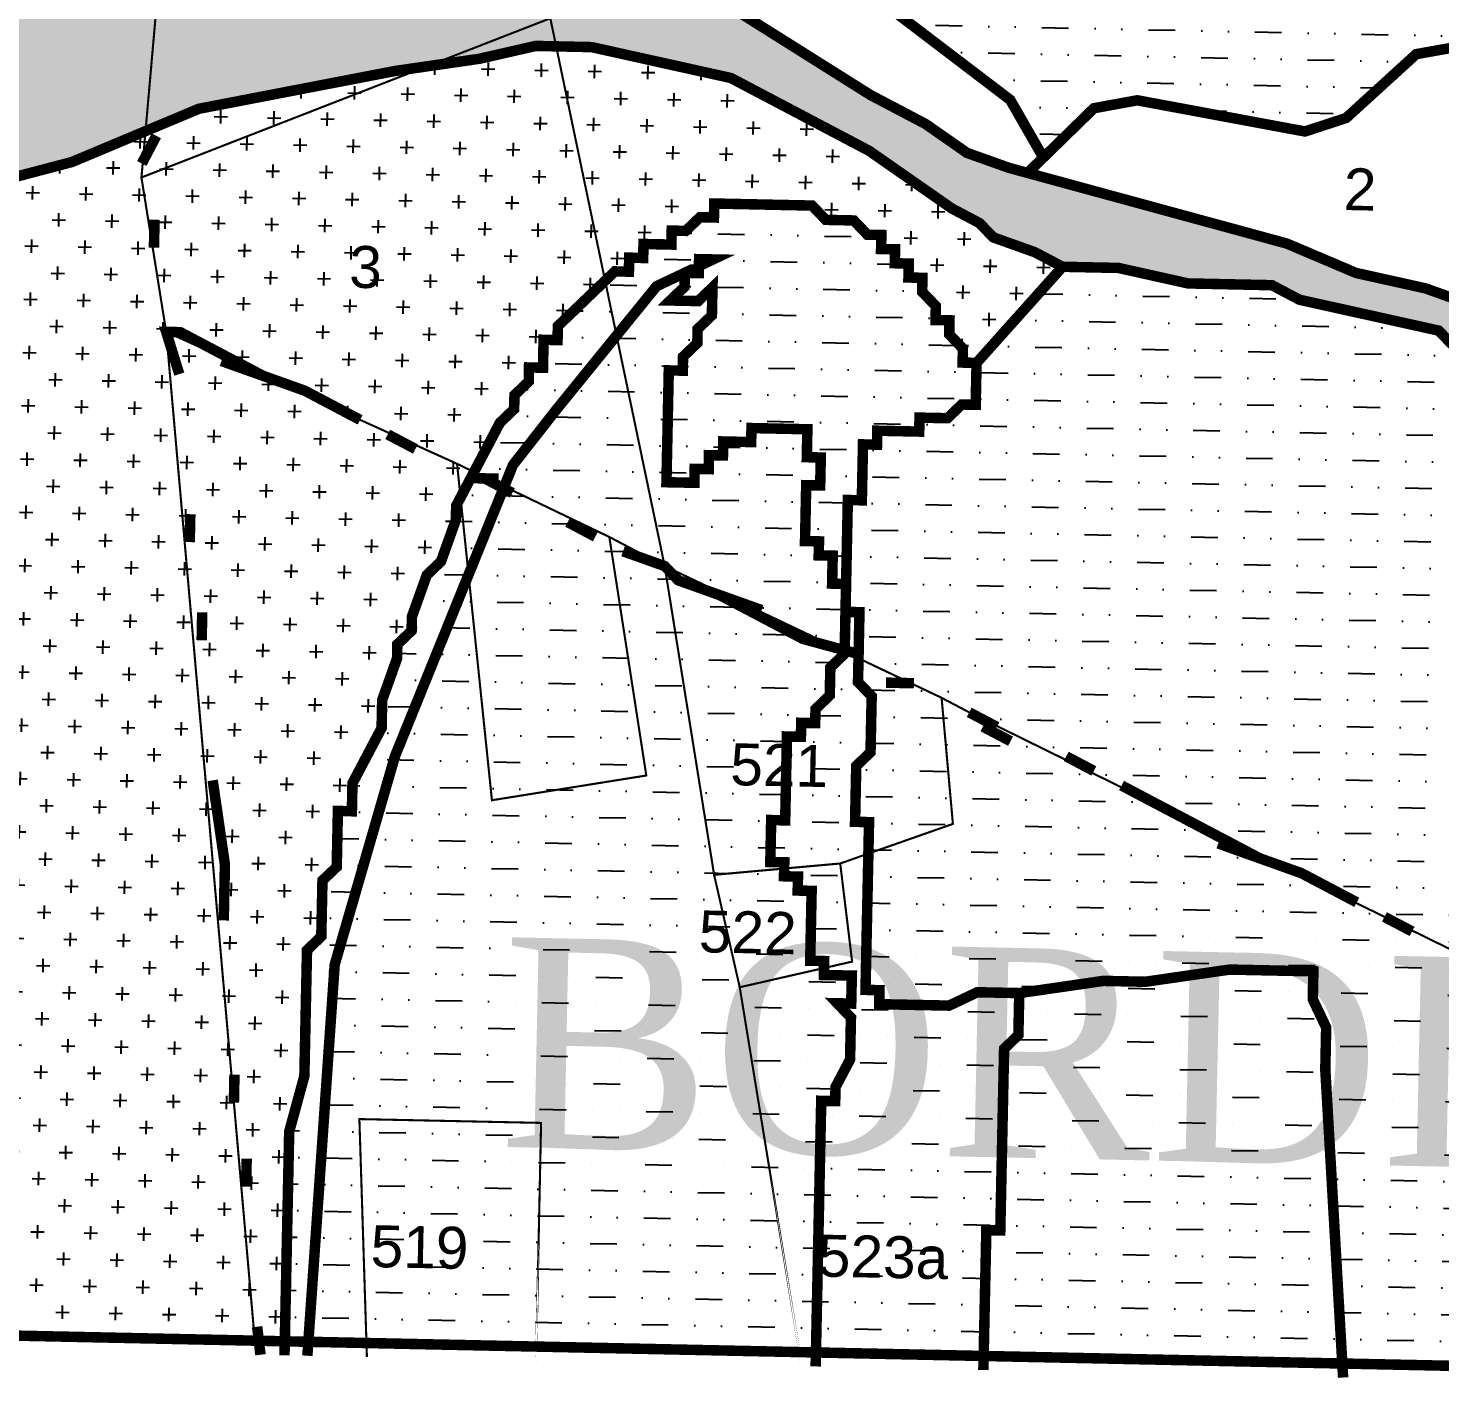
# Model space of a CAD drawing. Header units: metres. Extents: x 262573 to 264787, y 2226895 to 2228055.
# Drawn here: x 263434.8 to 263834.2, y 2226911.7 to 2227295 of the extents above; entities that cross this region are included whole.
import ezdxf

# ---------------------------------------------------------------- set-up
doc = ezdxf.new("R2010")
doc.units = ezdxf.units.M
doc.header["$MEASUREMENT"] = 0
doc.layers.add('200M CRZ LINE', color=7, linetype='Continuous', true_color=0x96003b)
for name, color, linetype in [('HAZARDS LINE', 1, 'Continuous'), ('HIGH TIDE LINE', 6, 'Continuous'), ('INTERTIDAL ZONE', 5, 'Continuous'), ('LOW TIDE LINE', 5, 'Continuous'), ('MANGROOVES', 112, 'Continuous'), ('MUDFLATS', 40, 'Continuous'), ('RIVER', 4, 'Continuous'), ('SURVEY NO.', 7, 'Continuous'), ('SURVEY PLOT BOUNDARY', 35, 'Continuous'), ('VILLAGE BOUNDARY', 212, 'Continuous'), ('VILLAGE NAME', 3, 'Continuous')]:
    doc.layers.add(name, color=color, linetype=linetype)
doc.styles.add('PDF Arial', font='arial.ttf')
doc.styles.get("Standard").update_dxf_attribs({"font": 'times.ttf'})
pattern_1 = [(358.7957, (245568.003, 2226553.552), (15.22908, 7.2185182), [7.5370005, -7.5370005, 0, -7.5370005, 0, -7.5370005])]

# ---------------------------------------------------------------- blocks, each defined once
blk = doc.blocks.new('FEE')
at = {"layer": 'INTERTIDAL ZONE'}
h = blk.add_hatch(dxfattribs=at)
h.set_pattern_fill('CROSS', color=256, scale=1.186929, angle=-1.2043)
h.set_pattern_definition([(358.7957, (245568.003, 2226553.552), (7.6937444, 7.376927), [3.7685, -11.305501]), (88.7957, (245569.847, 2226551.629), (-7.376927, 7.6937444), [3.7685, -11.305501])])
h.paths.add_polyline_path([(263534.94, 2227104.88), (263539.15, 2227116.67), (263539.23, 2227120.62), (263543.27, 2227124.49), (263543.35, 2227128.45), (263547.56, 2227140.23), (263551.59, 2227144.11), (263555.8, 2227155.89), (263555.88, 2227159.85), (263564.13, 2227175.5), (263568.25, 2227183.33), (263572.29, 2227187.21), (263572.37, 2227191.16), (263576.41, 2227195.03), (263576.49, 2227198.99), (263580.45, 2227198.91), (263580.61, 2227206.82), (263584.57, 2227206.74), (263584.65, 2227210.69), (263592.73, 2227218.44), (263596.77, 2227222.31), (263600.8, 2227226.18), (263604.76, 2227226.1), (263604.84, 2227230.06), (263608.8, 2227229.97), (263608.88, 2227233.93), (263616.79, 2227233.76), (263616.87, 2227237.72), (263620.83, 2227237.63), (263624.87, 2227241.51), (263628.82, 2227241.42), (263628.91, 2227245.38), (263656.59, 2227244.8), (263660.47, 2227240.76), (263668.38, 2227240.59), (263672.25, 2227236.55), (263676.2, 2227236.47), (263676.12, 2227232.51), (263680.08, 2227232.43), (263679.99, 2227228.48), (263683.95, 2227228.39), (263683.86, 2227224.44), (263687.82, 2227224.35), (263687.74, 2227220.4), (263691.61, 2227216.36), (263691.53, 2227212.4), (263695.48, 2227212.32), (263695.4, 2227208.36), (263699.27, 2227204.32), (263699.19, 2227200.37), (263703.14, 2227200.29), (263727.46, 2227227.48), (263719.63, 2227231.6), (263707.85, 2227235.81), (263703.97, 2227239.84), (263696.15, 2227243.97), (263672.75, 2227260.29), (263649.27, 2227272.66), (263633.61, 2227280.9), (263594.22, 2227289.64), (263578.4, 2227289.98), (263562.5, 2227286.35), (263538.68, 2227282.9), (263483.06, 2227272.19), (263447.13, 2227257.12), (263419.28, 2227249.79), (263395.3, 2227238.42), (263391.34, 2227238.5), (263375.35, 2227230.92), (263371.32, 2227227.05), (263355.33, 2227219.47), (263351.29, 2227215.6), (263339.34, 2227211.89), (263323.27, 2227200.36), (263315.19, 2227192.61), (263299.04, 2227177.12), (263282.8, 2227157.67), (263270.44, 2227134.19), (263257.99, 2227106.75), (263253.45, 2227079.14), (263243.46, 2226980.41), (263238.27, 2226929.07), (263507.39, 2226923.41), (263508.63, 2226982.75), (263512.92, 2226998.49), (263513.67, 2227034.09), (263517.71, 2227037.96), (263518.04, 2227053.79), (263522.08, 2227057.66), (263522.41, 2227073.48), (263526.37, 2227073.4), (263526.53, 2227081.31), (263534.78, 2227096.97)])
at = {"layer": 'MUDFLATS'}
h = blk.add_hatch(dxfattribs=at)
h.set_pattern_fill('MUDST', color=256, scale=1.186929, angle=-1.2043)
h.set_pattern_definition(pattern_1)
h.paths.add_polyline_path([(264006.6, 2227386.07), (264039.19, 2227380.71), (264078.68, 2227351.48), (264098.2, 2227335.9), (264080.93, 2227310.59), (264062.5, 2227285.68), (264072.48, 2227263.76), (264088.55, 2227275.29), (264112.78, 2227298.53), (264116.73, 2227298.45), (264116.82, 2227302.4), (264120.77, 2227302.32), (264120.86, 2227306.28), (264124.81, 2227306.19), (264137.01, 2227321.77), (264145.17, 2227333.47), (264149.21, 2227337.34), (264153.16, 2227337.26), (264153.25, 2227341.21), (264161.16, 2227341.05), (264165.2, 2227344.92), (264169.15, 2227344.84), (264165.28, 2227348.88), (264161.41, 2227352.92), (264149.54, 2227353.16), (264149.62, 2227357.12), (264129.85, 2227357.54), (264125.98, 2227361.58), (264114.11, 2227361.82), (264114.19, 2227365.78), (264110.24, 2227365.86), (264106.37, 2227369.9), (264106.45, 2227373.86), (264102.49, 2227373.94), (264102.66, 2227381.85), (264098.7, 2227381.94), (264099.04, 2227397.76), (264095.08, 2227397.84), (264095.25, 2227405.76), (264091.29, 2227405.84), (264091.38, 2227409.79), (264087.42, 2227409.88), (264083.55, 2227413.92), (264079.68, 2227417.96), (264075.72, 2227418.04), (264075.89, 2227425.95), (264071.93, 2227426.03), (264072.02, 2227429.99), (264068.14, 2227434.03), (264068.31, 2227441.94), (264064.35, 2227442.02), (264064.44, 2227445.98), (264060.57, 2227450.02), (264060.65, 2227453.97), (264056.69, 2227454.06), (264056.78, 2227458.01), (264052.82, 2227458.1), (264048.95, 2227462.14), (264044.99, 2227462.22), (264045.08, 2227466.17), (264025.3, 2227466.59), (264025.22, 2227462.63), (264021.26, 2227462.72), (264021.18, 2227458.76), (264017.22, 2227458.84), (264016.73, 2227435.11), (264012.77, 2227435.19), (264012.69, 2227431.24), (264008.65, 2227427.36), (264004.61, 2227423.49), (264000.65, 2227423.57), (263996.62, 2227419.7), (263976.84, 2227420.12), (263976.92, 2227424.07), (263969.1, 2227428.2), (263965.22, 2227432.23), (263961.27, 2227432.32), (263961.35, 2227436.27), (263957.4, 2227436.36), (263957.48, 2227440.31), (263953.52, 2227440.4), (263949.74, 2227448.39), (263945.78, 2227448.47), (263945.86, 2227452.43), (263941.91, 2227452.51), (263941.99, 2227456.47), (263930.29, 2227464.63), (263926.42, 2227468.67), (263918.68, 2227476.75), (263914.8, 2227480.79), (263910.93, 2227484.82), (263907.06, 2227488.86), (263907.14, 2227492.82), (263903.19, 2227492.9), (263903.27, 2227496.86), (263899.31, 2227496.94), (263899.48, 2227504.85), (263895.61, 2227508.89), (263895.86, 2227520.76), (263891.9, 2227520.84), (263891.99, 2227524.8), (263888.03, 2227524.88), (263888.11, 2227528.84), (263884.24, 2227532.88), (263880.29, 2227532.96), (263880.37, 2227536.92), (263876.41, 2227537), (263872.54, 2227541.04), (263868.67, 2227545.08), (263867.56, 2227546.24), (263863.65, 2227539.79), (263875.65, 2227526.78), (263882.02, 2227503.09), (263862.59, 2227444.29), (263816.49, 2227415.57), (263751.14, 2227412.99), (263713.02, 2227406.4), (263692.98, 2227387.2), (263662.34, 2227378.03), (263643.59, 2227373.52), (263611.24, 2227377.79), (263623.89, 2227345.84), (263668.63, 2227308.25), (263712.66, 2227274.71), (263722.03, 2227258.38), (263736.35, 2227272.35), (263748.62, 2227274.59), (263796.06, 2227265.77), (263807.73, 2227269.59), (263827.54, 2227287.65), (263847.99, 2227291.29), (263905.5, 2227284.76), (263899.92, 2227272.66), (263862.08, 2227276.28), (263842.22, 2227270.43), (263841.04, 2227258.87), (263852.43, 2227249.24), (263880.52, 2227243.95), (263891.79, 2227243.71), (263905.12, 2227236.86), (263909.58, 2227225.18), (263886.52, 2227216.58), (263859.03, 2227220.29), (263841.99, 2227217.15), (263853.69, 2227208.99), (263861.52, 2227204.87), (263865.39, 2227200.83), (263869.26, 2227196.79), (263869.18, 2227192.84), (263872.97, 2227184.84), (263876.59, 2227168.94), (263875.09, 2227097.73), (263870.64, 2227074.08), (263874.51, 2227070.04), (263873.93, 2227042.35), (263877.55, 2227026.44), (263877.39, 2227018.53), (263881.26, 2227014.49), (263881.09, 2227006.58), (263884.96, 2227002.54), (263888.75, 2226994.54), (263896.41, 2226982.51), (263900.2, 2226974.52), (263902.18, 2226974.47), (263958.12, 2226977.8), (264076.65, 2226972.31), (264112.23, 2226987.31), (264125.99, 2226985.6), (264126.15, 2226993.51), (264122.36, 2227001.51), (264122.45, 2227005.46), (264118.49, 2227005.55), (264118.66, 2227013.46), (264103.67, 2227053.35), (264103.75, 2227057.3), (264099.8, 2227057.39), (264092.07, 2227065.83), (264072.43, 2227067.42), (264055.29, 2227056.38), (264054.25, 2227006.87), (264038.03, 2226984.02), (263991.01, 2226992.87), (263964.5, 2227022.91), (263947.55, 2227084.76), (263918.01, 2227222.21), (263912.14, 2227281.84), (263909.75, 2227297.46), (263943.04, 2227307.26), (263947.08, 2227332.46), (263936.85, 2227364.58), (263948.37, 2227375.62)])
h = blk.add_hatch(dxfattribs=at)
h.set_pattern_fill('MUDST', color=256, scale=1.186929, angle=-1.2043)
h.set_pattern_definition(pattern_1)
h.paths.add_polyline_path([(263673.46, 2227105.93), (263669.59, 2227109.97), (263670, 2227129.74), (263666.05, 2227129.83), (263666.71, 2227161.48), (263670.67, 2227161.39), (263671, 2227177.22), (263674.96, 2227177.13), (263675.04, 2227181.09), (263686.91, 2227180.84), (263686.99, 2227184.79), (263694.9, 2227184.63), (263698.94, 2227188.5), (263702.89, 2227188.42), (263703.14, 2227200.29), (263699.19, 2227200.37), (263699.27, 2227204.32), (263695.4, 2227208.36), (263695.48, 2227212.32), (263691.53, 2227212.4), (263691.61, 2227216.36), (263687.74, 2227220.4), (263687.82, 2227224.35), (263683.86, 2227224.44), (263683.95, 2227228.39), (263679.99, 2227228.48), (263680.08, 2227232.43), (263676.12, 2227232.51), (263676.2, 2227236.47), (263672.25, 2227236.55), (263668.38, 2227240.59), (263660.47, 2227240.76), (263656.59, 2227244.8), (263628.91, 2227245.38), (263628.82, 2227241.42), (263624.87, 2227241.51), (263620.83, 2227237.63), (263616.87, 2227237.72), (263616.79, 2227233.76), (263608.88, 2227233.93), (263608.8, 2227229.97), (263604.84, 2227230.06), (263604.76, 2227226.1), (263600.8, 2227226.18), (263596.77, 2227222.31), (263592.73, 2227218.44), (263584.65, 2227210.69), (263584.57, 2227206.74), (263580.61, 2227206.82), (263580.45, 2227198.91), (263576.49, 2227198.99), (263576.41, 2227195.03), (263572.37, 2227191.16), (263572.29, 2227187.21), (263568.25, 2227183.33), (263564.13, 2227175.5), (263555.88, 2227159.85), (263555.8, 2227155.89), (263551.59, 2227144.11), (263547.56, 2227140.23), (263543.35, 2227128.45), (263543.27, 2227124.49), (263539.23, 2227120.62), (263539.15, 2227116.67), (263534.94, 2227104.88), (263534.78, 2227096.97), (263526.53, 2227081.31), (263526.37, 2227073.4), (263522.41, 2227073.48), (263522.08, 2227057.66), (263518.04, 2227053.79), (263517.71, 2227037.96), (263513.67, 2227034.09), (263512.92, 2226998.49), (263508.63, 2226982.75), (263507.39, 2226923.41), (263806.63, 2226917.12), (263801.82, 2227000.33), (263802.07, 2227012.2), (263798.28, 2227020.19), (263798.45, 2227028.1), (263774.72, 2227028.6), (263750.9, 2227025.15), (263739.04, 2227025.4), (263715.22, 2227021.94), (263703.36, 2227022.19), (263695.36, 2227018.4), (263675.59, 2227018.81), (263675.67, 2227022.77), (263671.71, 2227022.85), (263672.71, 2227070.32), (263668.76, 2227070.41), (263669.09, 2227086.23), (263673.13, 2227090.1)])
h = blk.add_hatch(dxfattribs=at)
h.set_pattern_fill('MUDST', color=256, scale=1.186929, angle=-1.2043)
h.set_pattern_definition(pattern_1)
h.paths.add_polyline_path([(263867.6, 2227117.68), (263868.51, 2227161.19), (263864.81, 2227173.14), (263861.1, 2227185.09), (263853.36, 2227193.17), (263845.61, 2227201.25), (263837.79, 2227205.37), (263833.92, 2227209.41), (263794.53, 2227218.15), (263786.7, 2227222.27), (263762.97, 2227222.77), (263743.28, 2227227.15), (263727.46, 2227227.48), (263703.14, 2227200.29), (263702.89, 2227188.42), (263698.94, 2227188.5), (263694.9, 2227184.63), (263686.99, 2227184.79), (263686.91, 2227180.84), (263675.04, 2227181.09), (263674.96, 2227177.13), (263671, 2227177.22), (263670.67, 2227161.39), (263666.71, 2227161.48), (263666.05, 2227129.83), (263670, 2227129.74), (263669.59, 2227109.97), (263673.46, 2227105.93), (263673.13, 2227090.1), (263669.09, 2227086.23), (263668.76, 2227070.41), (263672.71, 2227070.32), (263671.71, 2227022.85), (263675.67, 2227022.77), (263675.59, 2227018.81), (263695.36, 2227018.4), (263703.36, 2227022.19), (263715.22, 2227021.94), (263739.04, 2227025.4), (263750.9, 2227025.15), (263774.72, 2227028.6), (263798.45, 2227028.1), (263798.28, 2227020.19), (263802.07, 2227012.2), (263801.82, 2227000.33), (263806.63, 2226917.12), (263874.04, 2226915.7), (263896.16, 2226970.64), (263884.55, 2226982.76), (263880.76, 2226990.75), (263873.1, 2227002.79), (263873.26, 2227010.7), (263869.56, 2227022.65), (263865.77, 2227030.65), (263866.02, 2227042.51), (263862.31, 2227054.46), (263863.23, 2227097.98)])
at = {"layer": 'RIVER'}
h = blk.add_hatch(dxfattribs=at)
h.set_pattern_fill('DASH', color=256, scale=60)
h.paths.add_polyline_path([(263257.99, 2227106.75), (263270.44, 2227134.19), (263282.8, 2227157.67), (263299.04, 2227177.12), (263315.19, 2227192.61), (263323.27, 2227200.36), (263339.34, 2227211.89), (263351.29, 2227215.6), (263355.33, 2227219.47), (263371.32, 2227227.05), (263375.35, 2227230.92), (263391.34, 2227238.5), (263395.3, 2227238.42), (263419.28, 2227249.79), (263447.13, 2227257.12), (263483.06, 2227272.19), (263538.68, 2227282.9), (263562.5, 2227286.35), (263578.4, 2227289.98), (263594.22, 2227289.64), (263633.61, 2227280.9), (263649.27, 2227272.66), (263672.75, 2227260.29), (263696.15, 2227243.97), (263703.97, 2227239.84), (263707.85, 2227235.81), (263719.63, 2227231.6), (263727.46, 2227227.48), (263743.28, 2227227.15), (263762.97, 2227222.77), (263786.7, 2227222.27), (263794.53, 2227218.15), (263833.92, 2227209.41), (263837.79, 2227205.37), (263845.61, 2227201.25), (263853.36, 2227193.17), (263861.1, 2227185.09), (263864.81, 2227173.14), (263868.51, 2227161.19), (263867.6, 2227117.68), (263863.23, 2227097.98), (263862.31, 2227054.46), (263866.02, 2227042.51), (263865.77, 2227030.65), (263869.56, 2227022.65), (263873.26, 2227010.7), (263873.1, 2227002.79), (263880.76, 2226990.75), (263884.55, 2226982.76), (263896.16, 2226970.64), (263903.91, 2226962.56), (263907.86, 2226962.48), (263915.69, 2226958.36), (263919.65, 2226958.28), (263927.47, 2226954.15), (263943.21, 2226949.87), (263982.76, 2226949.03), (264014.32, 2226944.41), (264109.25, 2226942.42), (264121.2, 2226946.12), (264129.03, 2226942), (264136.94, 2226941.84), (264140.81, 2226937.8), (264156.38, 2226925.6), (264164.12, 2226917.52), (264168.08, 2226917.43), (264168.16, 2226921.39), (264164.37, 2226929.39), (264160.5, 2226933.42), (264144.85, 2226941.67), (264137.1, 2226949.75), (263990.76, 2226952.82), (263947.33, 2226957.69), (263927.64, 2226962.07), (263923.69, 2226962.15), (263919.81, 2226966.19), (263911.9, 2226966.35), (263908.03, 2226970.39), (263904.16, 2226974.43), (263902.18, 2226974.47), (263900.28, 2226974.36), (263896.41, 2226982.51), (263888.75, 2226994.54), (263884.96, 2227002.54), (263881.09, 2227006.58), (263881.26, 2227014.49), (263877.39, 2227018.53), (263877.55, 2227026.44), (263873.93, 2227042.35), (263874.51, 2227070.04), (263870.64, 2227074.08), (263875.09, 2227097.73), (263876.59, 2227168.94), (263872.97, 2227184.84), (263869.18, 2227192.84), (263869.26, 2227196.79), (263865.39, 2227200.83), (263861.52, 2227204.87), (263853.69, 2227208.99), (263841.99, 2227217.15), (263830.21, 2227221.36), (263810.52, 2227225.73), (263790.91, 2227234.06), (263727.95, 2227251.21), (263717.58, 2227254.04), (263712.22, 2227255.5), (263700.43, 2227259.71), (263688.73, 2227267.87), (263673.08, 2227276.11), (263634.03, 2227300.68), (263618.37, 2227308.92), (263594.72, 2227313.38), (263586.9, 2227317.5), (263579.07, 2227321.62), (263575.28, 2227329.62), (263579.32, 2227333.49), (263583.44, 2227341.32), (263595.64, 2227356.89), (263616, 2227384.17), (263632.65, 2227423.4), (263636.94, 2227439.14), (263640.98, 2227443.01), (263645.18, 2227454.79), (263653.34, 2227466.49), (263665.37, 2227474.16), (263669.41, 2227478.03), (263677.49, 2227485.77), (263693.56, 2227497.31), (263725.45, 2227508.51), (263737.48, 2227516.17), (263773.49, 2227535.21), (263781.49, 2227539), (263785.61, 2227546.82), (263789.65, 2227550.7), (263793.77, 2227558.53), (263797.81, 2227562.4), (263802.01, 2227574.18), (263810.67, 2227609.62), (263819.25, 2227641.1), (263823.62, 2227660.8), (263827.99, 2227680.49), (263828.07, 2227684.45), (263832.11, 2227688.32), (263836.23, 2227696.15), (263840.35, 2227703.98), (263840.6, 2227715.85), (263832.69, 2227716.01), (263832.61, 2227712.06), (263824.53, 2227704.31), (263820.41, 2227696.48), (263812, 2227672.91), (263811.84, 2227665), (263803.51, 2227645.39), (263798.72, 2227605.91), (263790.48, 2227590.26), (263782.07, 2227566.69), (263777.95, 2227558.86), (263769.79, 2227547.16), (263761.71, 2227539.41), (263753.64, 2227531.67), (263733.69, 2227524.17), (263705.76, 2227512.88), (263685.73, 2227501.43), (263669.74, 2227493.85), (263661.67, 2227486.11), (263645.6, 2227474.57), (263640.16, 2227466.77), (263640.16, 2227466.77), (263637.44, 2227462.87), (263633.23, 2227451.09), (263625.07, 2227439.39), (263612.62, 2227411.94), (263600.42, 2227396.37), (263596.22, 2227384.58), (263584.1, 2227372.97), (263564, 2227357.56), (263555.92, 2227349.81), (263527.9, 2227334.57), (263496.01, 2227323.37), (263480.1, 2227319.75), (263456.29, 2227316.29), (263432.56, 2227316.79), (263408.91, 2227321.24), (263389.22, 2227325.61), (263260.85, 2227431.21)])
at = {"layer": '200M CRZ LINE', "lineweight": 35, "const_width": 2.97}
blk.add_lwpolyline([(263715.22, 2227021.94), (263714.97, 2227010.07), (263710.93, 2227006.2), (263709.85, 2226954.77), (263705.9, 2226954.85), (263705.06, 2226915.3)], dxfattribs=at)
at = {"layer": 'HAZARDS LINE', "lineweight": 18, "const_width": 2.97}
blk.add_lwpolyline([(263513.77, 2226919.32), (263521.5, 2227029.97), (263538.56, 2227088.97), (263571.95, 2227171.38), (263584.15, 2227186.96), (263612.59, 2227221.98), (263620.58, 2227225.77), (263624.54, 2227225.68), (263624.62, 2227229.64), (263628.57, 2227229.56), (263620.58, 2227225.77), (263620.5, 2227221.81), (263616.46, 2227217.94), (263624.37, 2227217.77), (263628.41, 2227221.64), (263628.24, 2227213.73), (263624.2, 2227209.86), (263624.12, 2227205.9), (263620.08, 2227202.03), (263620, 2227198.08), (263616.04, 2227198.16), (263615.38, 2227166.51), (263623.29, 2227166.35), (263623.37, 2227170.3), (263627.33, 2227170.22), (263627.41, 2227174.17), (263631.37, 2227174.09), (263631.45, 2227178.05), (263639.36, 2227177.88), (263639.44, 2227181.84), (263655.26, 2227181.5), (263655.1, 2227173.59), (263659.05, 2227173.51), (263658.89, 2227165.6), (263654.93, 2227165.68), (263654.6, 2227149.86), (263658.55, 2227149.77), (263658.47, 2227145.82), (263662.43, 2227145.73), (263662.26, 2227137.82), (263666.21, 2227137.74), (263665.8, 2227117.96), (263661.76, 2227114.09), (263661.59, 2227106.18), (263657.56, 2227102.3), (263657.47, 2227098.35), (263653.52, 2227098.43), (263653.43, 2227094.47), (263649.48, 2227094.56), (263648.98, 2227070.82), (263645.02, 2227070.91), (263644.77, 2227059.04), (263648.73, 2227058.95), (263648.65, 2227055), (263652.6, 2227054.92), (263652.52, 2227050.96), (263656.47, 2227050.88), (263656.06, 2227031.1), (263660.01, 2227031.01), (263659.93, 2227027.06), (263667.84, 2227026.89), (263667.67, 2227018.98), (263663.72, 2227019.06), (263667.59, 2227015.02), (263667.34, 2227003.16), (263663.22, 2226995.33), (263663.14, 2226991.37), (263659.18, 2226991.46), (263657.6, 2226916.29)], dxfattribs=at)
at = {"layer": 'HIGH TIDE LINE', "lineweight": 35, "const_width": 2.97}
blk.add_lwpolyline([(263806.86, 2226913.16), (263801.82, 2227000.33), (263802.07, 2227012.2), (263798.28, 2227020.19), (263798.45, 2227028.1), (263774.72, 2227028.6), (263750.9, 2227025.15), (263739.04, 2227025.4), (263715.22, 2227021.94), (263703.36, 2227022.19), (263695.36, 2227018.4), (263675.59, 2227018.81), (263675.67, 2227022.77), (263671.71, 2227022.85), (263672.71, 2227070.32), (263668.76, 2227070.41), (263669.09, 2227086.23), (263673.13, 2227090.1), (263673.46, 2227105.93), (263669.59, 2227109.97), (263670, 2227129.74), (263666.05, 2227129.83), (263666.71, 2227161.48), (263670.67, 2227161.39), (263671, 2227177.22), (263674.96, 2227177.13), (263675.04, 2227181.09), (263686.91, 2227180.84), (263686.99, 2227184.79), (263694.9, 2227184.63), (263698.94, 2227188.5), (263702.89, 2227188.42), (263703.14, 2227200.29), (263699.19, 2227200.37), (263699.27, 2227204.32), (263695.4, 2227208.36), (263695.48, 2227212.32), (263691.53, 2227212.4), (263691.61, 2227216.36), (263687.74, 2227220.4), (263687.82, 2227224.35), (263683.86, 2227224.44), (263683.95, 2227228.39), (263679.99, 2227228.48), (263680.08, 2227232.43), (263676.12, 2227232.51), (263676.2, 2227236.47), (263672.25, 2227236.55), (263668.38, 2227240.59), (263660.47, 2227240.76), (263656.59, 2227244.8), (263628.91, 2227245.38), (263628.82, 2227241.42), (263624.87, 2227241.51), (263620.83, 2227237.63), (263616.87, 2227237.72), (263616.79, 2227233.76), (263608.88, 2227233.93), (263608.8, 2227229.97), (263604.84, 2227230.06), (263604.76, 2227226.1), (263600.8, 2227226.18), (263596.77, 2227222.31), (263592.73, 2227218.44), (263584.65, 2227210.69), (263584.57, 2227206.74), (263580.61, 2227206.82), (263580.45, 2227198.91), (263576.49, 2227198.99), (263576.41, 2227195.03), (263572.37, 2227191.16), (263572.29, 2227187.21), (263568.25, 2227183.33), (263564.13, 2227175.5), (263555.88, 2227159.85), (263555.8, 2227155.89), (263551.59, 2227144.11), (263547.56, 2227140.23), (263543.35, 2227128.45), (263543.27, 2227124.49), (263539.23, 2227120.62), (263539.15, 2227116.67), (263534.94, 2227104.88), (263534.78, 2227096.97), (263526.53, 2227081.31), (263526.37, 2227073.4), (263522.41, 2227073.48), (263522.08, 2227057.66), (263518.04, 2227053.79), (263517.71, 2227037.96), (263513.67, 2227034.09), (263512.92, 2226998.49), (263508.63, 2226982.75), (263507.3, 2226919.45)], dxfattribs=at)
at = {"layer": 'INTERTIDAL ZONE', "const_width": 2.97}
blk.add_lwpolyline([(263238.27, 2226929.07), (263507.39, 2226923.41), (263508.63, 2226982.75), (263512.92, 2226998.49), (263513.67, 2227034.09), (263517.71, 2227037.96), (263518.04, 2227053.79), (263522.08, 2227057.66), (263522.41, 2227073.48), (263526.37, 2227073.4), (263526.53, 2227081.31), (263534.78, 2227096.97), (263534.94, 2227104.88), (263539.15, 2227116.67), (263539.23, 2227120.62), (263543.27, 2227124.49), (263543.35, 2227128.45), (263547.56, 2227140.23), (263551.59, 2227144.11), (263555.8, 2227155.89), (263555.88, 2227159.85), (263564.13, 2227175.5), (263568.25, 2227183.33), (263572.29, 2227187.21), (263572.37, 2227191.16), (263576.41, 2227195.03), (263576.49, 2227198.99), (263580.45, 2227198.91), (263580.61, 2227206.82), (263584.57, 2227206.74), (263584.65, 2227210.69), (263592.73, 2227218.44), (263596.77, 2227222.31), (263600.8, 2227226.18), (263604.76, 2227226.1), (263604.84, 2227230.06), (263608.8, 2227229.97), (263608.88, 2227233.93), (263616.79, 2227233.76), (263616.87, 2227237.72), (263620.83, 2227237.63), (263624.87, 2227241.51), (263628.82, 2227241.42), (263628.91, 2227245.38), (263656.59, 2227244.8), (263660.47, 2227240.76), (263668.38, 2227240.59), (263672.25, 2227236.55), (263676.2, 2227236.47), (263676.12, 2227232.51), (263680.08, 2227232.43), (263679.99, 2227228.48), (263683.95, 2227228.39), (263683.86, 2227224.44), (263687.82, 2227224.35), (263687.74, 2227220.4), (263691.61, 2227216.36), (263691.53, 2227212.4), (263695.48, 2227212.32), (263695.4, 2227208.36), (263699.27, 2227204.32), (263699.19, 2227200.37), (263703.14, 2227200.29), (263727.46, 2227227.48), (263719.63, 2227231.6), (263707.85, 2227235.81), (263703.97, 2227239.84), (263696.15, 2227243.97), (263672.75, 2227260.29), (263649.27, 2227272.66), (263633.61, 2227280.9), (263594.22, 2227289.64), (263578.4, 2227289.98), (263562.5, 2227286.35), (263538.68, 2227282.9), (263483.06, 2227272.19), (263447.13, 2227257.12), (263419.28, 2227249.79)], dxfattribs=at)
at = {"layer": 'LOW TIDE LINE', "lineweight": 18, "const_width": 2.97}
for points in [[(263419.28, 2227249.79), (263447.13, 2227257.12), (263483.06, 2227272.19), (263538.68, 2227282.9), (263562.5, 2227286.35), (263578.4, 2227289.98), (263594.22, 2227289.64), (263633.61, 2227280.9), (263649.27, 2227272.66), (263672.75, 2227260.29), (263696.15, 2227243.97), (263703.97, 2227239.84), (263707.85, 2227235.81), (263719.63, 2227231.6), (263727.46, 2227227.48), (263743.28, 2227227.15), (263762.97, 2227222.77), (263786.7, 2227222.27), (263794.53, 2227218.15), (263833.92, 2227209.41), (263837.79, 2227205.37)], [(263841.99, 2227217.15), (263830.21, 2227221.36), (263810.52, 2227225.73), (263790.91, 2227234.06), (263727.95, 2227251.21), (263712.22, 2227255.5), (263700.43, 2227259.71), (263688.73, 2227267.87), (263673.08, 2227276.11), (263634.03, 2227300.68)]]:
    blk.add_lwpolyline(points, dxfattribs=at)
at = {"layer": 'MANGROOVES', "const_width": 2.97}
blk.add_lwpolyline([(263841.04, 2227258.87), (263842.22, 2227270.43), (263862.08, 2227276.28), (263899.92, 2227272.66), (263905.5, 2227284.76), (263847.99, 2227291.29), (263827.54, 2227287.65), (263807.73, 2227269.59), (263796.06, 2227265.77), (263748.62, 2227274.59), (263736.35, 2227272.35), (263717.58, 2227254.04), (263727.95, 2227251.21), (263790.91, 2227234.06), (263810.52, 2227225.73), (263830.21, 2227221.36), (263841.99, 2227217.15), (263859.03, 2227220.29), (263886.52, 2227216.58), (263909.58, 2227225.18), (263905.12, 2227236.86), (263891.79, 2227243.71), (263880.52, 2227243.95), (263852.43, 2227249.24)], close=True, dxfattribs=at)
at = {"layer": 'MUDFLATS', "const_width": 2.97}
for points in [[(263668.63, 2227308.25), (263712.66, 2227274.71), (263722.03, 2227258.38), (263736.35, 2227272.35), (263748.62, 2227274.59), (263796.06, 2227265.77), (263807.73, 2227269.59), (263827.54, 2227287.65), (263847.99, 2227291.29)], [(263611.24, 2227377.79), (263623.89, 2227345.84), (263668.63, 2227308.25), (263712.66, 2227274.71), (263722.03, 2227258.38)], [(263837.79, 2227205.37), (263833.92, 2227209.41), (263794.53, 2227218.15), (263786.7, 2227222.27), (263762.97, 2227222.77), (263743.28, 2227227.15), (263727.46, 2227227.48), (263703.14, 2227200.29), (263702.89, 2227188.42), (263698.94, 2227188.5), (263694.9, 2227184.63), (263686.99, 2227184.79), (263686.91, 2227180.84), (263675.04, 2227181.09), (263674.96, 2227177.13), (263671, 2227177.22), (263670.67, 2227161.39), (263666.71, 2227161.48), (263666.05, 2227129.83), (263670, 2227129.74), (263669.59, 2227109.97), (263673.46, 2227105.93), (263673.13, 2227090.1), (263669.09, 2227086.23), (263668.76, 2227070.41), (263672.71, 2227070.32), (263671.71, 2227022.85), (263675.67, 2227022.77), (263675.59, 2227018.81), (263695.36, 2227018.4), (263703.36, 2227022.19), (263715.22, 2227021.94), (263739.04, 2227025.4), (263750.9, 2227025.15), (263774.72, 2227028.6), (263798.45, 2227028.1), (263798.28, 2227020.19), (263802.07, 2227012.2), (263801.82, 2227000.33), (263806.63, 2226917.12), (263874.04, 2226915.7)], [(263703.14, 2227200.29), (263727.46, 2227227.48)]]:
    blk.add_lwpolyline(points, dxfattribs=at)
blk.add_lwpolyline([(263673.46, 2227105.93), (263669.59, 2227109.97), (263670, 2227129.74), (263666.05, 2227129.83), (263666.71, 2227161.48), (263670.67, 2227161.39), (263671, 2227177.22), (263674.96, 2227177.13), (263675.04, 2227181.09), (263686.91, 2227180.84), (263686.99, 2227184.79), (263694.9, 2227184.63), (263698.94, 2227188.5), (263702.89, 2227188.42), (263703.14, 2227200.29), (263699.19, 2227200.37), (263699.27, 2227204.32), (263695.4, 2227208.36), (263695.48, 2227212.32), (263691.53, 2227212.4), (263691.61, 2227216.36), (263687.74, 2227220.4), (263687.82, 2227224.35), (263683.86, 2227224.44), (263683.95, 2227228.39), (263679.99, 2227228.48), (263680.08, 2227232.43), (263676.12, 2227232.51), (263676.2, 2227236.47), (263672.25, 2227236.55), (263668.38, 2227240.59), (263660.47, 2227240.76), (263656.59, 2227244.8), (263628.91, 2227245.38), (263628.82, 2227241.42), (263624.87, 2227241.51), (263620.83, 2227237.63), (263616.87, 2227237.72), (263616.79, 2227233.76), (263608.88, 2227233.93), (263608.8, 2227229.97), (263604.84, 2227230.06), (263604.76, 2227226.1), (263600.8, 2227226.18), (263596.77, 2227222.31), (263592.73, 2227218.44), (263584.65, 2227210.69), (263584.57, 2227206.74), (263580.61, 2227206.82), (263580.45, 2227198.91), (263576.49, 2227198.99), (263576.41, 2227195.03), (263572.37, 2227191.16), (263572.29, 2227187.21), (263568.25, 2227183.33), (263564.13, 2227175.5), (263555.88, 2227159.85), (263555.8, 2227155.89), (263551.59, 2227144.11), (263547.56, 2227140.23), (263543.35, 2227128.45), (263543.27, 2227124.49), (263539.23, 2227120.62), (263539.15, 2227116.67), (263534.94, 2227104.88), (263534.78, 2227096.97), (263526.53, 2227081.31), (263526.37, 2227073.4), (263522.41, 2227073.48), (263522.08, 2227057.66), (263518.04, 2227053.79), (263517.71, 2227037.96), (263513.67, 2227034.09), (263512.92, 2226998.49), (263508.63, 2226982.75), (263507.39, 2226923.41), (263806.63, 2226917.12), (263801.82, 2227000.33), (263802.07, 2227012.2), (263798.28, 2227020.19), (263798.45, 2227028.1), (263774.72, 2227028.6), (263750.9, 2227025.15), (263739.04, 2227025.4), (263715.22, 2227021.94), (263703.36, 2227022.19), (263695.36, 2227018.4), (263675.59, 2227018.81), (263675.67, 2227022.77), (263671.71, 2227022.85), (263672.71, 2227070.32), (263668.76, 2227070.41), (263669.09, 2227086.23), (263673.13, 2227090.1)], close=True, dxfattribs=at)
at = {"layer": 'RIVER'}
for points in [[(263419.28, 2227249.79), (263447.13, 2227257.12), (263483.06, 2227272.19), (263538.68, 2227282.9), (263562.5, 2227286.35), (263578.4, 2227289.98), (263594.22, 2227289.64), (263633.61, 2227280.9), (263649.27, 2227272.66), (263672.75, 2227260.29), (263696.15, 2227243.97), (263703.97, 2227239.84), (263707.85, 2227235.81), (263719.63, 2227231.6), (263727.46, 2227227.48), (263743.28, 2227227.15), (263762.97, 2227222.77), (263786.7, 2227222.27), (263794.53, 2227218.15), (263833.92, 2227209.41), (263837.79, 2227205.37)], [(263841.99, 2227217.15), (263830.21, 2227221.36), (263810.52, 2227225.73), (263790.91, 2227234.06), (263727.95, 2227251.21), (263717.58, 2227254.04), (263712.22, 2227255.5), (263700.43, 2227259.71), (263688.73, 2227267.87), (263673.08, 2227276.11), (263634.03, 2227300.68)]]:
    blk.add_lwpolyline(points, dxfattribs=at)
at = {"layer": 'SURVEY PLOT BOUNDARY', "lineweight": 18, "const_width": 0.593}
for points in [[(263499.25, 2226919.62), (263473.82, 2227209.06), (263556.13, 2227171.72), (263566, 2227076.52), (263609.68, 2227083.52), (263599.22, 2227151.02), (263614.88, 2227142.78), (263628.87, 2227055.41), (263636.12, 2227023.6), (263667.92, 2227030.85), (263664.55, 2227058.62), (263696.44, 2227069.82), (263693.24, 2227105.51), (263701.06, 2227101.39), (263994.8, 2226956.7)], [(263994.8, 2226956.7), (263701.06, 2227101.39), (263693.24, 2227105.51), (263614.88, 2227142.78), (263582.52, 2227297.8), (263466.82, 2227252.75), (263472.03, 2227312)]]:
    blk.add_lwpolyline(points, dxfattribs=at)
for points in [[(263614.88, 2227142.78), (263599.22, 2227151.02), (263556.13, 2227171.72), (263473.82, 2227209.06), (263466.82, 2227252.75), (263582.52, 2227297.8)], [(263599.22, 2227151.02), (263609.68, 2227083.52), (263566, 2227076.52), (263556.13, 2227171.72)], [(263693.24, 2227105.51), (263696.44, 2227069.82), (263664.55, 2227058.62), (263628.87, 2227055.41), (263614.88, 2227142.78)], [(263628.87, 2227055.41), (263664.55, 2227058.62), (263667.92, 2227030.85), (263636.12, 2227023.6)], [(263653.65, 2226916.38), (263636.12, 2227023.6)], [(263578.5, 2226917.96), (263579.91, 2226985.21), (263528.49, 2226986.29), (263530.62, 2226918.96), (263528.49, 2226986.29), (263579.91, 2226985.21)]]:
    blk.add_lwpolyline(points, close=True, dxfattribs=at)
at = {"layer": 'VILLAGE BOUNDARY', "const_width": 2.97}
for points in [[(263466.91, 2227256.7), (263471.03, 2227264.53)], [(263470.36, 2227232.88), (263470.53, 2227240.79)], [(263477.53, 2227197.11), (263473.82, 2227209.06), (263477.78, 2227208.98), (263501.26, 2227196.61)], [(263528.69, 2227184.16), (263513.04, 2227192.41), (263489.47, 2227200.82)], [(263536.52, 2227180.04), (263544.35, 2227175.92)], [(263560, 2227167.68), (263567.91, 2227167.51)], [(263571.79, 2227163.47), (263563.96, 2227167.59)], [(263480.48, 2227149.56), (263480.65, 2227157.47)], [(263595.27, 2227151.1), (263587.44, 2227155.23)], [(263603.1, 2227146.98), (263614.88, 2227142.78), (263618.75, 2227138.74), (263642.32, 2227130.33)], [(263669.75, 2227117.88), (263654.02, 2227122.17), (263630.53, 2227134.53)], [(263483.86, 2227121.79), (263484.02, 2227129.7)], [(263677.5, 2227109.8), (263685.41, 2227109.63)], [(263701.06, 2227101.39), (263708.89, 2227097.27)], [(263712.76, 2227093.23), (263704.94, 2227097.35)], [(263736.33, 2227084.82), (263728.5, 2227088.94)], [(263490.1, 2227042.5), (263490.44, 2227058.32), (263486.98, 2227082.14)], [(263744.16, 2227080.69), (263759.81, 2227072.45), (263783.29, 2227060.08)], [(263810.73, 2227047.63), (263795.07, 2227055.88), (263771.51, 2227064.29)], [(263818.56, 2227043.51), (263826.38, 2227039.39)], [(263492.98, 2226990.99), (263493.14, 2226998.9)], [(263496.43, 2226967.17), (263496.6, 2226975.08)], [(263499.56, 2226927.53), (263500.52, 2226919.6)]]:
    blk.add_lwpolyline(points, dxfattribs=at)
at = {"layer": 'SURVEY NO.', "attachment_point": 7, "rotation": 358.7957, "style": 'PDF Arial'}
for s, insert, char_height in [('2', (263806.93, 2227243.55), 11.87), ('3', (263525.52, 2227221.41), 11.87), ('521', (263633.36, 2227080.64), 11.869), ('522', (263624.45, 2227033.34), 11.869), ('519', (263531.57, 2226944.26), 11.869), ('523a', (263658.13, 2226941.59), 11.869)]:
    blk.add_mtext(s, dxfattribs=dict(at, insert=insert, char_height=char_height))
at = {"layer": 'VILLAGE NAME', "insert": (263567.88, 2226977.56), "char_height": 59.3465, "attachment_point": 7, "rotation": 358.7957}
blk.add_mtext('BORDI DAHANU', dxfattribs=at)

msp = doc.modelspace()

# ---------------------------------------------------------------- block references
at = {"layer": 'RIVER'}
msp.add_blockref('FEE', (0, 0), dxfattribs=at)

doc.saveas('drawing.dxf')
